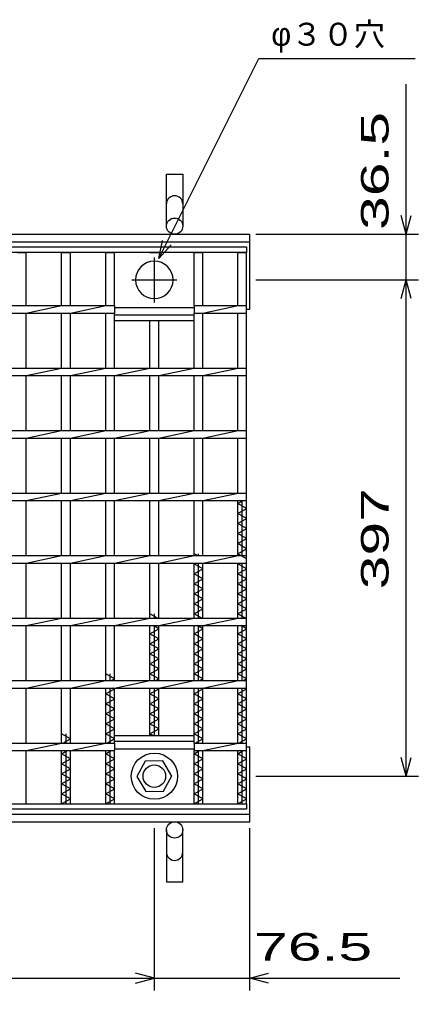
# Model space of a CAD drawing. Units: millimetres, scale not verified. Extents: x -1820 to 1731, y -1282 to 1054.
# Drawn here: x -535 to -216, y -221 to 556 of the extents above; entities that cross this region are included whole.
import ezdxf
from ezdxf.enums import TextEntityAlignment as Align

# ---------------------------------------------------------------- set-up
doc = ezdxf.new("R2010")
doc.units = ezdxf.units.MM
doc.header["$LTSCALE"] = 10
doc.linetypes.add('CHAIN', pattern=[18.5, 12, -1.5, 3.5, -1.5])
for name, color, linetype, lineweight in [('16', 3, 'Continuous', 25), ('19', 6, 'Continuous', 25), ('22', 4, 'Continuous', 25)]:
    doc.layers.add(name, color=color, linetype=linetype, lineweight=lineweight)
doc.styles.add('ベクトル', font='')
doc.styles.get('ベクトル').set_extended_font_data('ベクトル')

msp = doc.modelspace()

# ---------------------------------------------------------------- linework, layer by layer
at = {"layer": '16'}
for p, q in [((-1348, 374), (-353, 374)), ((-353, 374), (-353, 369.5)), ((-353, 369.5), (-1348, 369.5)), ((-536.1, 369.5), (-529.1, 369.5)), ((-529.1, 327), (-529.1, 369.5)), ((-500.8, 327), (-500.8, 369.5)), ((-500.8, 369.5), (-493.8, 369.5)), ((-493.8, 327), (-493.8, 369.5)), ((-465.5, 327), (-465.5, 369.5)), ((-465.5, 369.5), (-458.5, 369.5)), ((-458.5, 327), (-458.5, 369.5)), ((-430.2, 369.5), (-423.2, 369.5)), ((-394.9, 327), (-394.9, 369.5)), ((-394.9, 369.5), (-387.9, 369.5)), ((-387.9, 327), (-387.9, 369.5)), ((-360, 327), (-360, 369.5)), ((-360, 369.5), (-353, 369.5)), ((-353, -71.5), (-353, 369.5)), ((-1242.1, 327), (-458.5, 327)), ((-529.1, 321), (-500.8, 327)), ((-493.8, 321), (-465.5, 327)), ((-458.5, 327), (-458.5, 321)), ((-394.9, 327), (-353, 327)), ((-394.9, 327), (-394.9, 321)), ((-387.9, 321), (-359.6, 327)), ((-353, 321), (-353, 327)), ((-1242.1, 321), (-458.5, 321)), ((-529.1, 277), (-529.1, 321)), ((-500.8, 277), (-500.8, 321)), ((-493.8, 277), (-493.8, 321)), ((-465.5, 277), (-465.5, 321)), ((-458.5, 325.5), (-394.9, 325.5)), ((-458.5, 277), (-458.5, 321)), ((-458.5, 319.5), (-394.9, 319.5)), ((-458.5, 315), (-458.5, 319.5)), ((-394.9, 321), (-353, 321)), ((-394.9, 277), (-394.9, 321)), ((-394.9, 315), (-394.9, 319.5)), ((-387.9, 277), (-387.9, 321)), ((-360, 277), (-360, 321)), ((-458.5, 315), (-394.9, 315)), ((-430.2, 277), (-430.2, 315)), ((-423.2, 277), (-423.2, 315)), ((-1348, 277), (-353, 277)), ((-529.1, 271), (-500.8, 277)), ((-493.8, 271), (-465.5, 277)), ((-458.5, 271), (-430.2, 277)), ((-423.2, 271), (-394.9, 277)), ((-387.9, 271), (-359.6, 277)), ((-353, 271), (-353, 277)), ((-1348, 271), (-353, 271)), ((-529.1, 227), (-529.1, 271)), ((-500.8, 227), (-500.8, 271)), ((-493.8, 227), (-493.8, 271)), ((-465.5, 227), (-465.5, 271)), ((-458.5, 227), (-458.5, 271)), ((-430.2, 227), (-430.2, 271)), ((-423.2, 227), (-423.2, 271)), ((-394.9, 227), (-394.9, 271)), ((-387.9, 227), (-387.9, 271)), ((-360, 227), (-360, 271)), ((-1348, 227), (-353, 227)), ((-529.1, 221), (-500.8, 227)), ((-493.8, 221), (-465.5, 227)), ((-458.5, 221), (-430.2, 227)), ((-423.2, 221), (-394.9, 227)), ((-387.9, 221), (-359.6, 227)), ((-353, 221), (-353, 227)), ((-1348, 221), (-353, 221)), ((-529.1, 177), (-529.1, 221)), ((-500.8, 177), (-500.8, 221)), ((-493.8, 177), (-493.8, 221)), ((-465.5, 177), (-465.5, 221)), ((-458.5, 177), (-458.5, 221)), ((-430.2, 177), (-430.2, 221)), ((-423.2, 177), (-423.2, 221)), ((-394.9, 177), (-394.9, 221)), ((-387.9, 177), (-387.9, 221)), ((-360, 177), (-360, 221)), ((-1348, 177), (-353, 177)), ((-1348, 171), (-353, 171)), ((-529.1, 171), (-500.8, 177)), ((-529.1, 127), (-529.1, 171)), ((-500.8, 127), (-500.8, 171)), ((-493.8, 171), (-465.5, 177)), ((-493.8, 127), (-493.8, 171)), ((-465.5, 127), (-465.5, 171)), ((-458.5, 171), (-430.2, 177)), ((-458.5, 127), (-458.5, 171)), ((-430.2, 127), (-430.2, 171)), ((-423.2, 171), (-394.9, 177)), ((-423.2, 127), (-423.2, 171)), ((-394.9, 127), (-394.9, 171)), ((-387.9, 171), (-359.6, 177)), ((-387.9, 127), (-387.9, 171)), ((-360, 127), (-360, 171)), ((-360, 168.5), (-355.62, 171)), ((-356.5, 127), (-356.5, 171)), ((-353, 171), (-353, 177)), ((-353, 164.5), (-360, 168.5)), ((-360, 160.5), (-353, 164.5)), ((-353, 156.5), (-360, 160.5)), ((-360, 152.5), (-353, 156.5)), ((-353, 148.5), (-360, 152.5)), ((-360, 144.5), (-353, 148.5)), ((-353, 140.5), (-360, 144.5)), ((-360, 136.5), (-353, 140.5)), ((-353, 132.5), (-360, 136.5)), ((-360, 128.5), (-353, 132.5)), ((-1348, 127), (-353, 127)), ((-529.1, 121), (-500.8, 127)), ((-493.8, 121), (-465.5, 127)), ((-458.5, 121), (-430.2, 127)), ((-423.2, 121), (-394.9, 127)), ((-392.28, 127), (-394.9, 128.5)), ((-391.4, 127), (-391.4, 128.5)), ((-387.9, 121), (-359.6, 127)), ((-353, 124.5), (-360, 128.5)), ((-353, 121), (-353, 127)), ((-1348, 121), (-353, 121)), ((-529.1, 77), (-529.1, 121)), ((-500.8, 77), (-500.8, 121)), ((-493.8, 77), (-493.8, 121)), ((-465.5, 77), (-465.5, 121)), ((-458.5, 77), (-458.5, 121)), ((-430.2, 77), (-430.2, 121)), ((-423.2, 77), (-423.2, 121)), ((-394.9, 77), (-394.9, 121)), ((-394.9, 120.5), (-394.03, 121)), ((-387.9, 116.5), (-394.9, 120.5)), ((-391.4, 77), (-391.4, 121)), ((-387.9, 77), (-387.9, 121)), ((-360, 77), (-360, 121)), ((-360, 120.5), (-359.12, 121)), ((-353, 116.5), (-360, 120.5)), ((-356.5, 77), (-356.5, 121)), ((-394.9, 112.5), (-387.9, 116.5)), ((-387.9, 108.5), (-394.9, 112.5)), ((-360, 112.5), (-353, 116.5)), ((-353, 108.5), (-360, 112.5)), ((-394.9, 104.5), (-387.9, 108.5)), ((-387.9, 100.5), (-394.9, 104.5)), ((-360, 104.5), (-353, 108.5)), ((-353, 100.5), (-360, 104.5)), ((-394.9, 96.5), (-387.9, 100.5)), ((-387.9, 92.5), (-394.9, 96.5)), ((-360, 96.5), (-353, 100.5)), ((-353, 92.5), (-360, 96.5)), ((-394.9, 88.5), (-387.9, 92.5)), ((-387.9, 84.5), (-394.9, 88.5)), ((-360, 88.5), (-353, 92.5)), ((-353, 84.5), (-360, 88.5)), ((-424.07, 77), (-430.2, 80.5)), ((-426.7, 77), (-426.7, 80.5)), ((-394.9, 80.5), (-387.9, 84.5)), ((-388.78, 77), (-394.9, 80.5)), ((-360, 80.5), (-353, 84.5)), ((-353, 76.5), (-360, 80.5)), ((-1348, 77), (-353, 77)), ((-1348, 71), (-353, 71)), ((-529.1, 71), (-500.8, 77)), ((-529.1, 27), (-529.1, 71)), ((-500.8, 27), (-500.8, 71)), ((-493.8, 71), (-465.5, 77)), ((-493.8, 27), (-493.8, 71)), ((-465.5, 27), (-465.5, 71)), ((-458.5, 71), (-430.2, 77)), ((-458.5, 27), (-458.5, 71)), ((-430.2, 27), (-430.2, 71)), ((-423.2, 68.5), (-427.57, 71)), ((-426.7, 27), (-426.7, 71)), ((-423.2, 71), (-394.9, 77)), ((-423.2, 27), (-423.2, 71)), ((-394.9, 27), (-394.9, 71)), ((-387.9, 68.5), (-392.28, 71)), ((-391.4, 27), (-391.4, 71)), ((-387.9, 71), (-359.6, 77)), ((-387.9, 27), (-387.9, 71)), ((-360, 27), (-360, 71)), ((-353, 68.5), (-357.37, 71)), ((-356.5, 27), (-356.5, 71)), ((-353, 71), (-353, 77)), ((-430.2, 64.5), (-423.2, 68.5)), ((-423.2, 60.5), (-430.2, 64.5)), ((-394.9, 64.5), (-387.9, 68.5)), ((-387.9, 60.5), (-394.9, 64.5)), ((-360, 64.5), (-353, 68.5)), ((-353, 60.5), (-360, 64.5)), ((-430.2, 56.5), (-423.2, 60.5)), ((-423.2, 52.5), (-430.2, 56.5)), ((-394.9, 56.5), (-387.9, 60.5)), ((-387.9, 52.5), (-394.9, 56.5)), ((-360, 56.5), (-353, 60.5)), ((-353, 52.5), (-360, 56.5)), ((-430.2, 48.5), (-423.2, 52.5)), ((-423.2, 44.5), (-430.2, 48.5)), ((-394.9, 48.5), (-387.9, 52.5)), ((-387.9, 44.5), (-394.9, 48.5)), ((-360, 48.5), (-353, 52.5)), ((-353, 44.5), (-360, 48.5)), ((-430.2, 40.5), (-423.2, 44.5)), ((-423.2, 36.5), (-430.2, 40.5)), ((-394.9, 40.5), (-387.9, 44.5)), ((-387.9, 36.5), (-394.9, 40.5)), ((-360, 40.5), (-353, 44.5)), ((-353, 36.5), (-360, 40.5)), ((-458.5, 28.5), (-465.5, 32.5)), ((-462, 27), (-462, 32.5)), ((-430.2, 32.5), (-423.2, 36.5)), ((-423.2, 28.5), (-430.2, 32.5)), ((-394.9, 32.5), (-387.9, 36.5)), ((-387.9, 28.5), (-394.9, 32.5)), ((-360, 32.5), (-353, 36.5)), ((-353, 28.5), (-360, 32.5)), ((-1348, 27), (-353, 27)), ((-529.1, 21), (-500.8, 27)), ((-493.8, 21), (-465.5, 27)), ((-461.12, 27), (-458.5, 28.5)), ((-458.5, 21), (-430.2, 27)), ((-425.82, 27), (-423.2, 28.5)), ((-423.2, 21), (-394.9, 27)), ((-390.53, 27), (-387.9, 28.5)), ((-387.9, 21), (-359.6, 27)), ((-355.62, 27), (-353, 28.5)), ((-353, 21), (-353, 27)), ((-1348, 21), (-353, 21)), ((-529.1, -23), (-529.1, 21)), ((-500.8, -23), (-500.8, 21)), ((-493.8, -23), (-493.8, 21)), ((-465.5, -23), (-465.5, 21)), ((-465.5, 16.5), (-458.5, 20.5)), ((-458.5, 12.5), (-465.5, 16.5)), ((-462, -23), (-462, 21)), ((-458.5, 20.5), (-459.37, 21)), ((-458.5, -23), (-458.5, 21)), ((-430.2, -17), (-430.2, 21)), ((-430.2, 16.5), (-423.2, 20.5)), ((-423.2, 12.5), (-430.2, 16.5)), ((-426.7, -17), (-426.7, 21)), ((-423.2, 20.5), (-424.07, 21)), ((-423.2, -17), (-423.2, 21)), ((-394.9, -23), (-394.9, 21)), ((-394.9, 16.5), (-387.9, 20.5)), ((-387.9, 12.5), (-394.9, 16.5)), ((-391.4, -23), (-391.4, 21)), ((-387.9, 20.5), (-388.78, 21)), ((-387.9, -23), (-387.9, 21)), ((-360, -23), (-360, 21)), ((-360, 16.5), (-353, 20.5)), ((-353, 12.5), (-360, 16.5)), ((-356.5, -23), (-356.5, 21)), ((-353, 20.5), (-353.87, 21)), ((-465.5, 8.5), (-458.5, 12.5)), ((-458.5, 4.5), (-465.5, 8.5)), ((-430.2, 8.5), (-423.2, 12.5)), ((-423.2, 4.5), (-430.2, 8.5)), ((-394.9, 8.5), (-387.9, 12.5)), ((-387.9, 4.5), (-394.9, 8.5)), ((-360, 8.5), (-353, 12.5)), ((-353, 4.5), (-360, 8.5)), ((-465.5, 0.5), (-458.5, 4.5)), ((-458.5, -3.5), (-465.5, 0.5)), ((-430.2, 0.5), (-423.2, 4.5)), ((-423.2, -3.5), (-430.2, 0.5)), ((-394.9, 0.5), (-387.9, 4.5)), ((-387.9, -3.5), (-394.9, 0.5)), ((-360, 0.5), (-353, 4.5)), ((-353, -3.5), (-360, 0.5)), ((-465.5, -7.5), (-458.5, -3.5)), ((-458.5, -11.5), (-465.5, -7.5)), ((-430.2, -7.5), (-423.2, -3.5)), ((-423.2, -11.5), (-430.2, -7.5)), ((-394.9, -7.5), (-387.9, -3.5)), ((-387.9, -11.5), (-394.9, -7.5)), ((-360, -7.5), (-353, -3.5)), ((-353, -11.5), (-360, -7.5)), ((-493.8, -19.5), (-500.8, -15.5)), ((-497.3, -23), (-497.3, -15.5)), ((-465.5, -15.5), (-458.5, -11.5)), ((-458.5, -19.5), (-465.5, -15.5)), ((-430.2, -15.5), (-423.2, -11.5)), ((-427.57, -17), (-430.2, -15.5)), ((-394.9, -15.5), (-387.9, -11.5)), ((-387.9, -19.5), (-394.9, -15.5)), ((-360, -15.5), (-353, -11.5)), ((-353, -19.5), (-360, -15.5)), ((-1242.1, -23), (-458.5, -23)), ((-529.1, -29), (-500.8, -23)), ((-499.93, -23), (-493.8, -19.5)), ((-493.8, -29), (-465.5, -23)), ((-464.62, -23), (-458.5, -19.5)), ((-458.5, -17), (-394.9, -17)), ((-458.5, -21.5), (-458.5, -17)), ((-458.5, -21.5), (-394.9, -21.5)), ((-458.5, -23), (-458.5, -29)), ((-394.9, -21.5), (-394.9, -17)), ((-394.9, -23), (-353, -23)), ((-394.9, -23), (-394.9, -29)), ((-394.03, -23), (-387.9, -19.5)), ((-387.9, -29), (-359.6, -23)), ((-359.12, -23), (-353, -19.5)), ((-353, -29), (-353, -23)), ((-1242.1, -29), (-458.5, -29)), ((-529.1, -71.5), (-529.1, -29)), ((-500.8, -71.5), (-500.8, -29)), ((-500.8, -31.5), (-496.43, -29)), ((-497.3, -71.5), (-497.3, -29)), ((-493.8, -71.5), (-493.8, -29)), ((-465.5, -71.5), (-465.5, -29)), ((-465.5, -31.5), (-461.12, -29)), ((-462, -71.5), (-462, -29)), ((-458.5, -27.5), (-394.9, -27.5)), ((-458.5, -71.5), (-458.5, -29)), ((-394.9, -29), (-353, -29)), ((-394.9, -71.5), (-394.9, -29)), ((-394.9, -31.5), (-390.53, -29)), ((-391.4, -71.5), (-391.4, -29)), ((-387.9, -71.5), (-387.9, -29)), ((-360, -71.5), (-360, -29)), ((-360, -31.5), (-355.62, -29)), ((-356.5, -71.5), (-356.5, -29)), ((-493.8, -35.5), (-500.8, -31.5)), ((-500.8, -39.5), (-493.8, -35.5)), ((-458.5, -35.5), (-465.5, -31.5)), ((-465.5, -39.5), (-458.5, -35.5)), ((-433.99, -37.55), (-440.7, -49.84)), ((-420, -37.21), (-433.99, -37.55)), ((-412.7, -49.5), (-420, -37.21)), ((-387.9, -35.5), (-394.9, -31.5)), ((-394.9, -39.5), (-387.9, -35.5)), ((-353, -35.5), (-360, -31.5)), ((-360, -39.5), (-353, -35.5)), ((-493.8, -43.5), (-500.8, -39.5)), ((-500.8, -47.5), (-493.8, -43.5)), ((-458.5, -43.5), (-465.5, -39.5)), ((-465.5, -47.5), (-458.5, -43.5)), ((-387.9, -43.5), (-394.9, -39.5)), ((-394.9, -47.5), (-387.9, -43.5)), ((-353, -43.5), (-360, -39.5)), ((-360, -47.5), (-353, -43.5)), ((-493.8, -51.5), (-500.8, -47.5)), ((-500.8, -55.5), (-493.8, -51.5)), ((-458.5, -51.5), (-465.5, -47.5)), ((-465.5, -55.5), (-458.5, -51.5)), ((-440.7, -49.84), (-433.4, -61.79)), ((-419.41, -61.45), (-412.7, -49.16)), ((-387.9, -51.5), (-394.9, -47.5)), ((-394.9, -55.5), (-387.9, -51.5)), ((-353, -51.5), (-360, -47.5)), ((-360, -55.5), (-353, -51.5)), ((-493.8, -59.5), (-500.8, -55.5)), ((-500.8, -63.5), (-493.8, -59.5)), ((-458.5, -59.5), (-465.5, -55.5)), ((-465.5, -63.5), (-458.5, -59.5)), ((-433.4, -61.79), (-419.41, -61.45)), ((-387.9, -59.5), (-394.9, -55.5)), ((-394.9, -63.5), (-387.9, -59.5)), ((-353, -59.5), (-360, -55.5)), ((-360, -63.5), (-353, -59.5)), ((-493.8, -67.5), (-500.8, -63.5)), ((-500.8, -71.5), (-493.8, -67.5)), ((-458.5, -67.5), (-465.5, -63.5)), ((-465.5, -71.5), (-458.5, -67.5)), ((-387.9, -67.5), (-394.9, -63.5)), ((-394.9, -71.5), (-387.9, -67.5)), ((-353, -67.5), (-360, -63.5)), ((-360, -71.5), (-353, -67.5)), ((-1348, -71.5), (-353, -71.5)), ((-353, -76), (-1348, -76)), ((-536.1, -71.5), (-529.1, -71.5)), ((-500.8, -71.5), (-493.8, -71.5)), ((-465.5, -71.5), (-458.5, -71.5)), ((-430.2, -71.5), (-423.2, -71.5)), ((-394.9, -71.5), (-387.9, -71.5)), ((-360, -71.5), (-353, -71.5)), ((-353, -71.5), (-353, -76))]:
    msp.add_line(p, q, dxfattribs=at)
at = {"layer": '16', "linetype": 'CHAIN'}
for p, q in [((-426.7, 329.5), (-426.7, 365.5)), ((-444.7, 347.5), (-408.7, 347.5))]:
    msp.add_line(p, q, dxfattribs=at)
at = {"layer": '16'}
for radius in [18.5, 9]:
    msp.add_circle((-426.7, -49.5), radius, dxfattribs=at)
for start, end in [(90, 270), (270, 90)]:
    msp.add_arc((-426.7, 347.5), 15, start, end, dxfattribs=at)
at = {"layer": '19'}
for p, q in [((-417, 390.5), (-417, 432.12)), ((-417, 432.12), (-404, 432.12)), ((-404, 432.12), (-404, 390.5)), ((-1350.5, 384), (-350.5, 384)), ((-350.5, 324), (-350.5, 384)), ((-1350.5, 378), (-350.5, 378)), ((-353, 324), (-350.5, 324)), ((-353, -26), (-350.5, -26)), ((-350.5, -86), (-350.5, -26)), ((-1350.5, -80), (-350.5, -80)), ((-1350.5, -86), (-350.5, -86)), ((-417, -92.5), (-417, -134.12)), ((-404, -134.12), (-404, -92.5)), ((-417, -134.12), (-404, -134.12))]:
    msp.add_line(p, q, dxfattribs=at)
for centre in [(-410.5, 390.5), (-410.5, -92.5)]:
    msp.add_circle(centre, 6.5, dxfattribs=at)
for centre, start, end in [((-410.5, 408.34), 0, 180), ((-410.5, -110.34), 180, 0)]:
    msp.add_arc(centre, 6.5, start, end, dxfattribs=at)
at = {"layer": '22'}
for p, q in [((-423.2, 364.5), (-343.2, 524.5)), ((-343.2, 524.5), (-218.2, 524.5)), ((-225.5, 384), (-225.5, 504)), ((-225.5, 384), (-229.5, 399)), ((-225.5, 384), (-221.5, 399)), ((-345.5, 384), (-215.5, 384)), ((-225.5, 347.5), (-225.5, 384)), ((-423.2, 364.5), (-420.2, 379.1)), ((-423.2, 364.5), (-413.2, 375.5)), ((-345.5, 347.5), (-215.5, 347.5)), ((-229.5, 332.5), (-225.5, 347.5)), ((-221.5, 332.5), (-225.5, 347.5)), ((-225.5, -49.5), (-225.5, 347.5)), ((-225.5, -49.5), (-229.5, -34.5)), ((-225.5, -49.5), (-221.5, -34.5)), ((-345.5, -49.5), (-215.5, -49.5)), ((-426.7, -221), (-426.7, -91)), ((-350.5, -221), (-350.5, -91)), ((-426.7, -211), (-441.7, -207)), ((-350.5, -211), (-335.5, -207)), ((-1273.9, -211), (-426.7, -211)), ((-441.7, -215), (-426.7, -211)), ((-426.7, -211), (-350.5, -211)), ((-335.5, -215), (-350.5, -211)), ((-350.5, -211), (-230.5, -211))]:
    msp.add_line(p, q, dxfattribs=at)

# ---------------------------------------------------------------- texts
at = {"layer": '22', "color": 2, "style": 'ベクトル'}
msp.add_text('φ３０穴', height=18.33, dxfattribs=at).set_placement((-333.2, 544), align=Align.MIDDLE_LEFT)
at = {"layer": '22', "color": 2, "style": 'ベクトル', "width": 1.65}
for s, p in [(' 36.5 ', (-250.5, 374)), (' 397 ', (-250.5, 86.5))]:
    msp.add_text(s, height=21.99, rotation=90, dxfattribs=at).set_placement(p, align=Align.MIDDLE_LEFT)
msp.add_text(' 76.5 ', height=21.99, dxfattribs=at).set_placement((-360.5, -186), align=Align.MIDDLE_LEFT)

doc.saveas('drawing.dxf')
